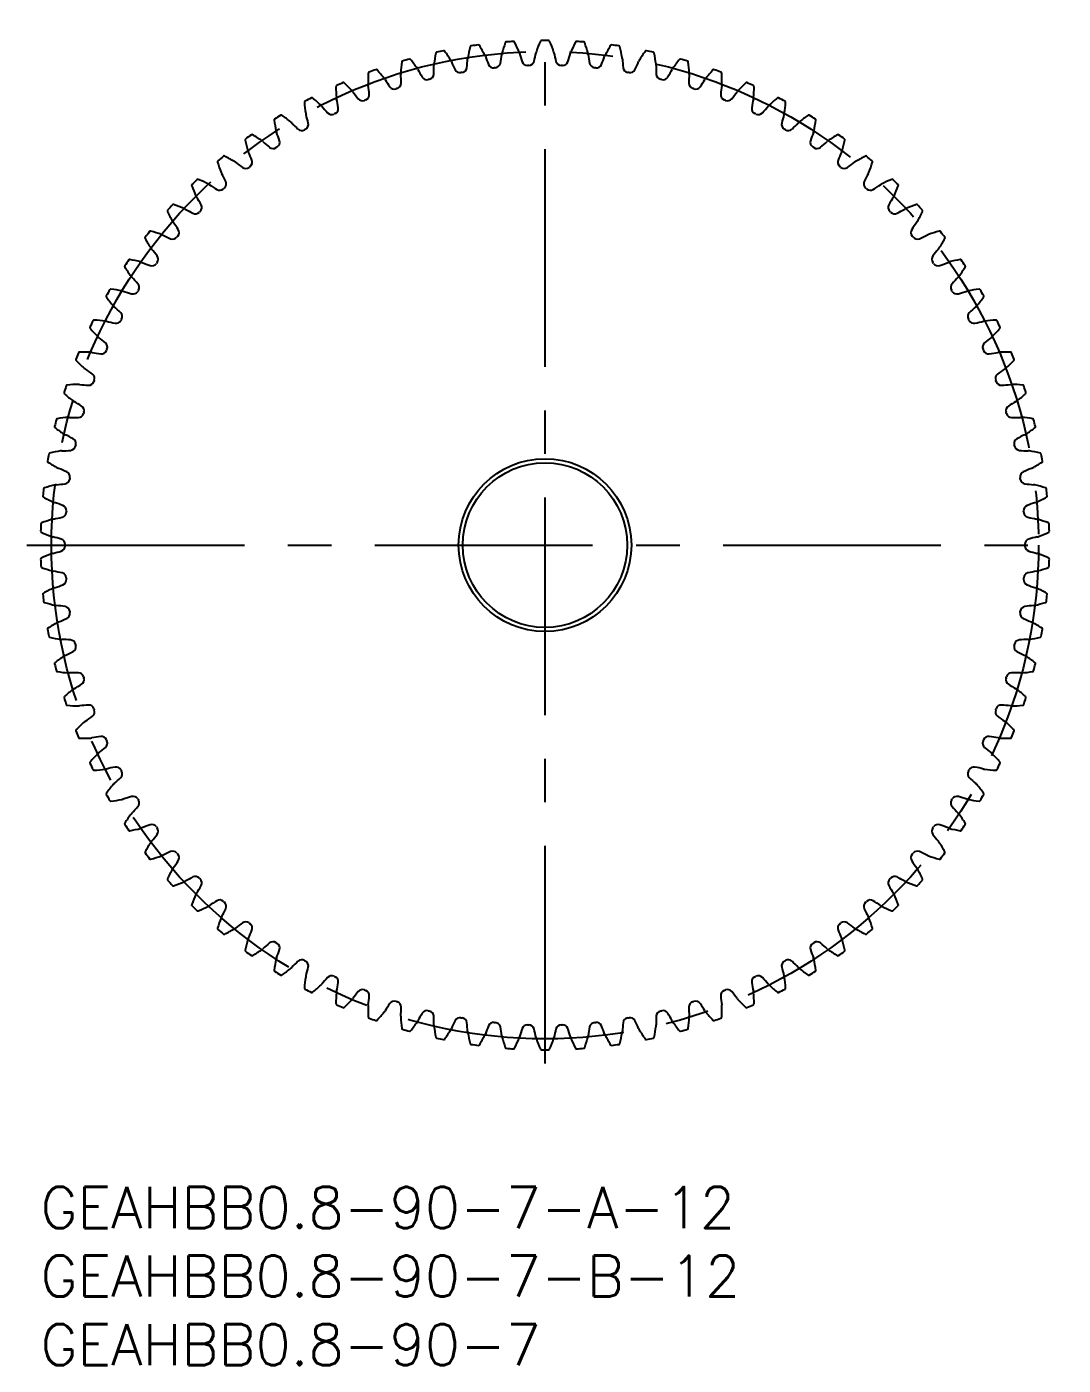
# Model space of a CAD drawing. Extents: x -1 to 144, y -13 to 99.
# Drawn here: x -1 to 74.6, y -13 to 84.6 of the extents above; entities that cross this region are included whole.
import ezdxf

# ---------------------------------------------------------------- set-up
doc = ezdxf.new("R2010")
doc.units = 0
doc.header["$LTSCALE"] = 0.5
doc.linetypes.add('CENTER', pattern=[50.8, 31.75, -6.35, 6.35, -6.35])
for name, color, linetype in [('MSM_CENTER', 1, 'CENTER'), ('MSM_CONTINUOUS', 7, 'CONTINUOUS'), ('MSM_PART_NUMBER', 7, 'CONTINUOUS')]:
    doc.layers.add(name, color=color, linetype=linetype)
doc.styles.get("Standard").update_dxf_attribs({"font": 'txt.shx', "height": 3, "bigfont": 'bigfont.shx'})

# ---------------------------------------------------------------- blocks, each defined once
blk = doc.blocks.new('*U4')
at = {"layer": 'MSM_PART_NUMBER'}
blk.add_text('GEAHBB0.8-90-7-A-12', height=3, dxfattribs=at).set_placement((0, -3))
blk = doc.blocks.new('*U5')
at = {"layer": 'MSM_PART_NUMBER'}
blk.add_text('GEAHBB0.8-90-7-B-12', height=3, dxfattribs=at).set_placement((0, -8))
blk = doc.blocks.new('*U6')
at = {"layer": 'MSM_PART_NUMBER'}
blk.add_text('GEAHBB0.8-90-7', height=3, dxfattribs=at).set_placement((0, -13))

msp = doc.modelspace()

# ---------------------------------------------------------------- linework, layer by layer
at = {"layer": 'MSM_CENTER'}
for p, q in [((36.8, 9), (36.8, 84.6)), ((-1, 46.8), (74.6, 46.8))]:
    msp.add_line(p, q, dxfattribs=at)
msp.add_circle((36.8, 46.8), 36, dxfattribs=at)
at = {"layer": 'MSM_CONTINUOUS'}
for radius in [6.3, 6]:
    msp.add_circle((36.8, 46.8), radius, dxfattribs=at)
for centre, radius, start, end in [((42.212, 80.21), 11.25, 164.87338, 169), ((31.429, 83.125), 0.08, 98.41127, 164.87338), ((36.8, 46.8), 36.8, 97.58873, 98.41127), ((31.951, 83.198), 0.08, 31.12677, 97.58873), ((22.389, 77.424), 11.25, 27, 31.12662), ((44.529, 79.751), 11.25, 160.87338, 165), ((33.976, 83.411), 0.08, 94.41127, 160.87338), ((36.8, 46.8), 36.8, 93.58873, 94.41127), ((34.502, 83.448), 0.08, 27.12662, 93.58873), ((24.56, 78.355), 11.25, 23, 27.12662), ((46.809, 79.132), 11.25, 156.87338, 161), ((36.536, 83.519), 0.08, 90.41127, 156.87338), ((36.8, 46.8), 36.8, 89.58873, 90.41127), ((37.064, 83.519), 0.08, 23.12662, 89.58876), ((26.791, 79.132), 11.25, 19, 23.12662), ((49.04, 78.355), 11.25, 152.87338, 157), ((39.098, 83.448), 0.08, 86.41127, 152.87338), ((36.8, 46.8), 36.8, 85.58873, 86.41127), ((39.624, 83.411), 0.08, 19.12662, 85.58873), ((29.071, 79.751), 11.25, 15, 19.12662), ((51.211, 77.424), 11.25, 148.87338, 153), ((41.649, 83.198), 0.08, 82.41127, 148.87338), ((36.8, 46.8), 36.8, 81.58873, 82.41127), ((42.171, 83.125), 0.08, 15.12662, 81.58873), ((31.388, 80.21), 11.25, 11, 15.12662), ((37.509, 80.638), 11.25, 172.87338, 177), ((26.425, 82.024), 0.08, 106.41127, 172.87338), ((36.8, 46.8), 36.8, 105.58873, 106.41127), ((26.932, 82.169), 0.08, 39.12662, 105.58873), ((18.267, 75.121), 11.25, 35, 39.12662), ((39.868, 80.506), 11.25, 168.87338, 173), ((28.908, 82.662), 0.08, 102.41127, 168.87338), ((36.8, 46.8), 36.8, 101.58873, 102.41127), ((29.423, 82.771), 0.08, 35.12677, 101.58873), ((20.288, 76.344), 11.25, 31, 35.12662), ((29.361, 81.796), 0.664, 23.04515, 31.00004), ((38.255, 85.58), 9, 203.04511, 207.16362), ((22.17, 82.743), 9, 352.83638, 356.95489), ((31.821, 82.23), 0.664, 168.99996, 176.95485), ((31.821, 82.23), 0.664, 19.04515, 27.00004), ((40.956, 85.384), 9, 199.04511, 203.16362), ((24.713, 83.676), 9, 348.83638, 352.95489), ((34.304, 82.491), 0.664, 164.99996, 172.95485), ((34.304, 82.491), 0.664, 15.04515, 23.00004), ((43.637, 85), 9, 195.04511, 199.16362), ((35.514, 82.177), 0.4, 199.16362, 272.08185), ((35.615, 82.18), 0.4, 271.91815, 344.83638), ((27.315, 84.43), 9, 344.83638, 348.95489), ((36.8, 82.578), 0.664, 160.99996, 168.95485), ((36.8, 82.578), 0.664, 11.04515, 19.00004), ((46.285, 84.43), 9, 191.04511, 195.16362), ((37.985, 82.18), 0.4, 195.16362, 268.08185), ((38.086, 82.177), 0.4, 267.91819, 340.83638), ((29.963, 85), 9, 340.83638, 344.95489), ((39.296, 82.491), 0.664, 156.99996, 164.95485), ((39.296, 82.491), 0.664, 7.04515, 15.00004), ((48.887, 83.676), 9, 187.04511, 191.16362), ((32.644, 85.384), 9, 336.83638, 340.95489), ((41.779, 82.23), 0.664, 152.99996, 160.95485), ((41.779, 82.23), 0.664, 3.04515, 11.00004), ((51.43, 82.743), 9, 183.04511, 187.16362), ((35.345, 85.58), 9, 332.83638, 336.95489), ((44.239, 81.796), 0.664, 148.99996, 156.95485), ((53.312, 76.344), 11.25, 144.87338, 149), ((44.177, 82.771), 0.08, 78.41127, 144.87338), ((36.8, 46.8), 36.8, 77.58873, 78.41127), ((44.692, 82.662), 0.08, 11.12662, 77.58873), ((33.732, 80.506), 11.25, 7, 11.12662), ((55.333, 75.121), 11.25, 140.87338, 145), ((46.668, 82.169), 0.08, 74.41127, 140.87338), ((36.8, 46.8), 36.8, 73.58873, 74.41127), ((47.175, 82.024), 0.08, 7.12662, 73.58873), ((36.091, 80.638), 11.25, 3, 7.12662), ((35.147, 80.605), 11.25, 176.87338, 181), ((23.994, 81.214), 0.08, 110.41078, 176.87338), ((36.8, 46.8), 36.8, 109.58873, 110.41126), ((24.489, 81.395), 0.08, 43.12677, 109.58873), ((16.337, 73.759), 11.25, 39, 43.12662), ((26.938, 81.192), 0.664, 176.99996, 184.95485), ((17.31, 80.357), 9, 0.83638, 4.95489), ((26.938, 81.192), 0.664, 27.04515, 35.00004), ((35.546, 85.587), 9, 207.04511, 211.16362), ((28.285, 81.161), 0.4, 283.91815, 356.83638), ((19.698, 81.635), 9, 356.83638, 0.95489), ((29.361, 81.796), 0.664, 172.99996, 180.95485), ((30.603, 81.653), 0.4, 207.16362, 280.08185), ((36.8, 46.8), 35, 99.91815, 100.08185), ((30.703, 81.671), 0.4, 279.91815, 352.83638), ((33.049, 82.001), 0.4, 203.16362, 276.08185), ((36.8, 46.8), 35, 95.91815, 96.08185), ((33.15, 82.011), 0.4, 275.91815, 348.83638), ((36.8, 46.8), 35, 91.91815, 92.08185), ((36.8, 46.8), 35, 87.91815, 88.08185), ((40.45, 82.011), 0.4, 191.16362, 264.08185), ((36.8, 46.8), 35, 83.91815, 84.08185), ((40.551, 82.001), 0.4, 263.91819, 336.83638), ((42.897, 81.671), 0.4, 187.16362, 260.08185), ((36.8, 46.8), 35, 79.91815, 80.08185), ((42.997, 81.653), 0.4, 259.91819, 332.83638), ((44.239, 81.796), 0.664, 359.04515, 7.00004), ((53.902, 81.635), 9, 179.04511, 183.16362), ((45.315, 81.161), 0.4, 183.16362, 256.08185), ((38.054, 85.587), 9, 328.83638, 332.95489), ((46.662, 81.192), 0.664, 144.99996, 152.95485), ((56.29, 80.357), 9, 175.04511, 179.16362), ((46.662, 81.192), 0.664, 355.04515, 3.00004), ((57.263, 73.759), 11.25, 136.87338, 141), ((49.111, 81.395), 0.08, 70.41127, 136.87338), ((36.8, 46.8), 36.8, 69.58873, 70.41127), ((49.606, 81.214), 0.08, 3.12662, 69.58873), ((38.453, 80.605), 11.25, 359, 3.12662), ((21.624, 80.237), 0.08, 114.41127, 180.87338), ((32.793, 80.408), 11.25, 180.87338, 185), ((36.8, 46.8), 36.8, 113.58873, 114.41127), ((22.106, 80.452), 0.08, 47.12662, 113.58873), ((14.506, 72.266), 11.25, 43, 47.12662), ((24.563, 80.42), 0.664, 180.99996, 188.95485), ((15.016, 78.916), 9, 4.83638, 8.95489), ((24.563, 80.42), 0.664, 31.04515, 39.00004), ((32.843, 85.405), 9, 211.04511, 215.16362), ((25.813, 80.452), 0.4, 215.16362, 288.08185), ((36.8, 46.8), 35, 107.91815, 108.08185), ((25.909, 80.483), 0.4, 287.91815, 0.83638), ((28.187, 81.136), 0.4, 211.16362, 284.08185), ((36.8, 46.8), 35, 103.91815, 104.08185), ((36.8, 46.8), 35, 75.91815, 76.08185), ((45.413, 81.136), 0.4, 255.91819, 328.83638), ((47.691, 80.483), 0.4, 179.16362, 252.08185), ((36.8, 46.8), 35, 71.91815, 72.08185), ((47.787, 80.452), 0.4, 251.91819, 324.83638), ((40.757, 85.405), 9, 324.83638, 328.95489), ((49.037, 80.42), 0.664, 140.99996, 148.95485), ((58.584, 78.916), 9, 171.04511, 175.16362), ((49.037, 80.42), 0.664, 351.04515, 359.00004), ((59.094, 72.266), 11.25, 132.87338, 137), ((51.494, 80.452), 0.08, 66.41127, 132.87338), ((36.8, 46.8), 36.8, 65.58873, 66.41127), ((51.976, 80.237), 0.08, 359.12662, 65.58873), ((40.807, 80.408), 11.25, 355, 359.12662), ((19.329, 79.097), 0.08, 118.41078, 184.87338), ((30.458, 80.046), 11.25, 184.87338, 189), ((36.8, 46.8), 36.8, 117.58873, 118.41126), ((19.794, 79.345), 0.08, 51.12662, 117.58873), ((12.784, 70.649), 11.25, 47, 51.12662), ((22.248, 79.485), 0.664, 184.99996, 192.95485), ((12.829, 77.318), 9, 8.83638, 12.95489), ((22.248, 79.485), 0.664, 35.04515, 43.00004), ((30.16, 85.035), 9, 215.04511, 219.16362), ((23.492, 79.603), 0.4, 219.16362, 292.08185), ((36.8, 46.8), 35, 111.91815, 112.08185), ((23.586, 79.641), 0.4, 291.91815, 4.83638), ((50.014, 79.641), 0.4, 175.16362, 248.08185), ((36.8, 46.8), 35, 67.91815, 68.08185), ((50.108, 79.603), 0.4, 247.91819, 320.83638), ((43.44, 85.035), 9, 320.83638, 324.95489), ((51.352, 79.485), 0.664, 136.99996, 144.95485), ((60.771, 77.318), 9, 167.04511, 171.16362), ((51.352, 79.485), 0.664, 347.04515, 355.00004), ((60.816, 70.649), 11.25, 128.87338, 133), ((53.806, 79.345), 0.08, 62.41127, 128.87338), ((36.8, 46.8), 36.8, 61.58873, 62.41127), ((43.142, 80.046), 11.25, 351, 355.12662), ((54.271, 79.097), 0.08, 355.12662, 61.58873), ((36.8, 46.8), 36.8, 121.58873, 122.41126), ((17.565, 78.079), 0.08, 55.12677, 121.58873), ((11.179, 68.915), 11.25, 51, 55.12662), ((20.003, 78.39), 0.664, 188.99996, 196.95485), ((10.759, 75.572), 9, 12.83638, 16.95489), ((20.003, 78.39), 0.664, 39.04515, 47.00004), ((27.509, 84.478), 9, 219.04511, 223.16362), ((21.236, 78.595), 0.4, 223.16362, 296.08185), ((36.8, 46.8), 35, 115.91815, 116.08185), ((21.327, 78.639), 0.4, 295.91815, 8.83638), ((52.273, 78.639), 0.4, 171.16362, 244.08185), ((36.8, 46.8), 35, 63.91815, 64.08185), ((52.364, 78.595), 0.4, 243.91819, 316.83638), ((46.091, 84.478), 9, 316.83638, 320.95489), ((53.597, 78.39), 0.664, 132.99996, 140.95485), ((62.841, 75.572), 9, 163.04511, 167.16362), ((53.597, 78.39), 0.664, 343.04515, 351.00004), ((62.421, 68.915), 11.25, 124.87338, 129), ((56.035, 78.079), 0.08, 58.41127, 124.87338), ((36.8, 46.8), 36.8, 57.58873, 58.41127), ((17.118, 77.8), 0.08, 122.41078, 188.87338), ((28.155, 79.523), 11.25, 188.87338, 193), ((17.84, 77.142), 0.664, 43.04515, 51.00004), ((24.903, 83.738), 9, 223.04511, 227.16362), ((19.056, 77.432), 0.4, 227.16361, 300.08185), ((36.8, 46.8), 35, 119.91815, 120.08185), ((19.144, 77.483), 0.4, 299.91815, 12.83638), ((54.456, 77.483), 0.4, 167.16362, 240.08185), ((36.8, 46.8), 35, 59.91815, 60.08185), ((54.544, 77.432), 0.4, 239.91819, 312.83638), ((48.697, 83.738), 9, 312.83638, 316.95489), ((55.76, 77.142), 0.664, 128.99996, 136.95485), ((45.445, 79.523), 11.25, 347, 351.12662), ((56.482, 77.8), 0.08, 351.12662, 57.58873), ((15.004, 76.351), 0.08, 126.41127, 192.87338), ((25.893, 78.84), 11.25, 192.87338, 197), ((36.8, 46.8), 36.8, 125.58873, 126.41127), ((15.43, 76.661), 0.08, 59.12662, 125.58873), ((9.699, 67.074), 11.25, 55, 59.12662), ((15.77, 75.745), 0.664, 47.04515, 55.00004), ((22.356, 82.819), 9, 227.04511, 231.16362), ((17.84, 77.142), 0.664, 192.99996, 200.95485), ((8.815, 73.685), 9, 16.83638, 20.95489), ((17.047, 76.176), 0.4, 303.91815, 16.83638), ((56.553, 76.176), 0.4, 163.16362, 236.08185), ((64.785, 73.685), 9, 159.04511, 163.16362), ((55.76, 77.142), 0.664, 339.04515, 347.00004), ((51.244, 82.819), 9, 308.83638, 312.95489), ((57.83, 75.745), 0.664, 124.99996, 132.95485), ((63.901, 67.074), 11.25, 120.87338, 125), ((58.17, 76.661), 0.08, 54.41127, 120.87338), ((36.8, 46.8), 36.8, 53.58873, 54.41127), ((47.707, 78.84), 11.25, 343, 347.12662), ((58.596, 76.351), 0.08, 347.12662, 53.58873), ((36.8, 46.8), 36.8, 129.58873, 130.41127), ((13.399, 75.098), 0.08, 63.12677, 129.58873), ((8.35, 65.134), 11.25, 59, 63.12662), ((15.77, 75.745), 0.664, 196.99996, 204.95485), ((7.008, 71.668), 9, 20.83638, 24.95489), ((16.963, 76.12), 0.4, 231.16362, 304.08185), ((36.8, 46.8), 35, 123.91815, 124.08185), ((36.8, 46.8), 35, 55.91815, 56.08185), ((56.637, 76.12), 0.4, 235.91819, 308.83638), ((66.592, 71.668), 9, 155.04511, 159.16362), ((57.83, 75.745), 0.664, 335.04515, 343.00004), ((65.25, 65.134), 11.25, 116.87338, 121), ((60.201, 75.098), 0.08, 50.41127, 116.87338), ((36.8, 46.8), 36.8, 49.58873, 50.41127), ((12.996, 74.759), 0.08, 130.41127, 196.87338), ((23.685, 78.001), 11.25, 196.87338, 201), ((13.802, 74.208), 0.664, 51.04515, 59.00004), ((19.878, 81.723), 9, 231.04511, 235.16362), ((14.966, 74.664), 0.4, 235.16361, 308.08185), ((36.8, 46.8), 35, 127.91815, 128.08185), ((15.045, 74.727), 0.4, 307.91815, 20.83638), ((58.555, 74.727), 0.4, 159.16362, 232.08185), ((36.8, 46.8), 35, 51.91815, 52.08185), ((58.634, 74.664), 0.4, 231.91819, 304.83638), ((53.722, 81.723), 9, 304.83638, 308.95489), ((59.798, 74.208), 0.664, 120.99996, 128.95485), ((49.915, 78.001), 11.25, 339, 343.12662), ((60.604, 74.759), 0.08, 343.12662, 49.58873), ((36.8, 46.8), 36.8, 133.58873, 134.41127), ((11.482, 73.397), 0.08, 67.12662, 133.58873), ((7.141, 63.105), 11.25, 63, 67.12662), ((13.802, 74.208), 0.664, 200.99996, 208.95485), ((5.346, 69.529), 9, 24.83638, 28.95489), ((13.15, 73.141), 0.4, 311.91815, 24.83638), ((60.45, 73.141), 0.4, 155.16362, 228.08185), ((68.254, 69.529), 9, 151.04511, 155.16362), ((59.798, 74.208), 0.664, 331.04515, 339.00004), ((66.459, 63.105), 11.25, 112.87338, 117), ((62.118, 73.397), 0.08, 46.41127, 112.87338), ((36.8, 46.8), 36.8, 45.58873, 46.41127), ((11.103, 73.03), 0.08, 134.41127, 200.87338), ((21.54, 77.01), 11.25, 200.87338, 205), ((11.946, 72.537), 0.664, 204.99996, 212.95485), ((11.946, 72.537), 0.664, 55.04515, 63.00004), ((17.483, 80.458), 9, 235.04511, 239.16362), ((13.075, 73.073), 0.4, 239.16362, 312.08185), ((36.8, 46.8), 35, 131.91815, 132.08185), ((36.8, 46.8), 35, 47.91815, 48.08185), ((60.525, 73.073), 0.4, 227.91819, 300.83638), ((56.117, 80.458), 9, 300.83638, 304.95489), ((61.654, 72.537), 0.664, 116.99996, 124.95485), ((61.654, 72.537), 0.664, 327.04515, 335.00004), ((52.06, 77.01), 11.25, 335, 339.12662), ((62.497, 73.03), 0.08, 339.12662, 45.58873), ((36.8, 46.8), 36.8, 137.58873, 138.41127), ((9.689, 71.566), 0.08, 71.12677, 137.58873), ((6.076, 60.996), 11.25, 67, 71.12662), ((10.212, 70.74), 0.664, 59.04515, 67.00004), ((15.183, 79.028), 9, 239.04511, 243.16362), ((3.837, 67.279), 9, 28.83638, 32.95489), ((11.371, 71.427), 0.4, 315.91815, 28.83638), ((62.229, 71.427), 0.4, 151.16362, 224.08185), ((69.763, 67.279), 9, 147.04511, 151.16362), ((58.417, 79.028), 9, 296.83638, 300.95489), ((63.388, 70.74), 0.664, 112.99996, 120.95485), ((67.524, 60.996), 11.25, 108.87338, 113), ((63.911, 71.566), 0.08, 42.41127, 108.87338), ((36.8, 46.8), 36.8, 41.58873, 42.41127), ((9.336, 71.174), 0.08, 138.41127, 204.87338), ((19.47, 75.872), 11.25, 204.87338, 209), ((10.212, 70.74), 0.664, 208.99996, 216.95485), ((2.489, 64.93), 9, 32.83638, 36.95489), ((11.3, 71.355), 0.4, 243.16362, 316.08185), ((36.8, 46.8), 35, 135.91815, 136.08185), ((36.8, 46.8), 35, 43.91815, 44.08185), ((62.3, 71.355), 0.4, 223.91819, 296.83638), ((71.111, 64.93), 9, 143.04511, 147.16362), ((63.388, 70.74), 0.664, 323.04515, 331.00004), ((54.13, 75.872), 11.25, 331, 335.12662), ((64.264, 71.174), 0.08, 335.12662, 41.58873), ((36.8, 46.8), 36.8, 141.58873, 142.41127), ((8.027, 69.614), 0.08, 75.12677, 141.58873), ((5.16, 58.818), 11.25, 71, 75.12662), ((8.606, 68.827), 0.664, 63.04515, 71.00004), ((12.987, 77.442), 9, 243.04511, 247.16362), ((36.8, 46.8), 35, 139.91815, 140.08185), ((9.715, 69.593), 0.4, 319.91815, 32.83638), ((63.885, 69.593), 0.4, 147.16362, 220.08185), ((36.8, 46.8), 35, 39.91815, 40.08185), ((60.613, 77.442), 9, 292.83638, 296.95489), ((64.994, 68.827), 0.664, 108.99996, 116.95485), ((68.44, 58.818), 11.25, 104.87338, 109), ((65.573, 69.614), 0.08, 38.41127, 104.87338), ((36.8, 46.8), 36.8, 37.58873, 38.41127), ((7.703, 69.199), 0.08, 142.41127, 208.87338), ((17.484, 74.593), 11.25, 208.87338, 213), ((8.606, 68.827), 0.664, 212.99996, 220.95485), ((1.308, 62.493), 9, 36.83638, 40.95489), ((9.65, 69.516), 0.4, 247.16361, 320.08185), ((63.95, 69.516), 0.4, 219.91819, 292.83638), ((72.292, 62.493), 9, 139.04511, 143.16362), ((64.994, 68.827), 0.664, 319.04515, 327.00004), ((56.116, 74.593), 11.25, 327, 331.12662), ((65.897, 69.199), 0.08, 331.12662, 37.58873), ((36.8, 46.8), 36.8, 145.58873, 146.41127), ((6.506, 67.552), 0.08, 79.12677, 145.58873), ((4.399, 56.582), 11.25, 75, 79.12662), ((7.139, 66.807), 0.664, 67.04515, 75.00004), ((10.908, 75.706), 9, 247.04511, 251.16362), ((36.8, 46.8), 35, 143.91815, 144.08185), ((8.191, 67.648), 0.4, 323.91815, 36.83638), ((65.409, 67.648), 0.4, 143.16362, 216.08185), ((36.8, 46.8), 35, 35.91815, 36.08185), ((62.692, 75.706), 9, 288.83638, 292.95489), ((66.461, 66.807), 0.664, 104.99996, 112.95485), ((69.201, 56.582), 11.25, 100.87338, 105), ((67.094, 67.552), 0.08, 34.41127, 100.87338), ((36.8, 46.8), 36.8, 33.58873, 34.41127), ((6.211, 67.115), 0.08, 146.41127, 212.87338), ((15.593, 73.177), 11.25, 212.87338, 217), ((7.139, 66.807), 0.664, 216.99996, 224.95485), ((8.131, 67.567), 0.4, 251.16361, 324.08185), ((65.469, 67.567), 0.4, 215.91819, 288.83638), ((66.461, 66.807), 0.664, 315.04515, 323.00004), ((58.007, 73.177), 11.25, 323, 327.12662), ((67.389, 67.115), 0.08, 327.12662, 33.58873), ((36.8, 46.8), 36.8, 149.58873, 150.41127), ((5.132, 65.388), 0.08, 83.12662, 149.58873), ((3.795, 54.298), 11.25, 79, 83.12662), ((0.299, 59.978), 9, 40.83638, 44.95489), ((6.806, 65.602), 0.4, 327.91815, 40.83638), ((66.794, 65.602), 0.4, 139.16362, 212.08185), ((73.301, 59.978), 9, 135.04511, 139.16362), ((69.805, 54.298), 11.25, 96.87338, 101), ((68.468, 65.388), 0.08, 30.41127, 96.87338), ((36.8, 46.8), 36.8, 29.58873, 30.41127), ((4.869, 64.931), 0.08, 150.41127, 216.87338), ((13.804, 71.634), 11.25, 216.87338, 221), ((5.815, 64.689), 0.664, 71.04515, 79.00004), ((8.954, 73.83), 9, 251.04511, 255.16362), ((6.752, 65.516), 0.4, 255.16361, 328.08185), ((36.8, 46.8), 35, 147.91815, 148.08185), ((36.8, 46.8), 35, 31.91815, 32.08185), ((66.848, 65.516), 0.4, 211.91819, 284.83638), ((64.646, 73.83), 9, 284.83638, 288.95489), ((67.785, 64.689), 0.664, 100.99996, 108.95485), ((59.796, 71.634), 11.25, 319, 323.12662), ((68.731, 64.931), 0.08, 323.12662, 29.58873), ((5.815, 64.689), 0.664, 220.99996, 228.95485), ((-0.531, 57.4), 9, 44.83638, 48.95489), ((5.567, 63.464), 0.4, 331.91815, 44.83638), ((68.033, 63.464), 0.4, 135.16362, 208.08185), ((74.131, 57.4), 9, 131.04511, 135.16362), ((67.785, 64.689), 0.664, 311.04515, 319.00004), ((3.682, 62.66), 0.08, 154.41127, 220.87338), ((36.8, 46.8), 36.8, 153.58873, 154.41127), ((12.128, 69.969), 11.25, 220.87338, 225), ((3.913, 63.133), 0.08, 87.12677, 153.58873), ((3.353, 51.978), 11.25, 83, 87.12662), ((4.643, 62.484), 0.664, 75.04515, 83.00004), ((7.137, 71.821), 9, 255.04511, 259.16362), ((5.52, 63.375), 0.4, 259.16361, 332.08185), ((36.8, 46.8), 35, 151.91815, 152.08185), ((36.8, 46.8), 35, 27.91815, 28.08185), ((68.08, 63.375), 0.4, 207.91819, 280.83638), ((66.463, 71.821), 9, 280.83638, 284.95489), ((68.957, 62.484), 0.664, 96.99996, 104.95485), ((70.247, 51.978), 11.25, 92.87338, 97), ((61.472, 69.969), 11.25, 315, 319.12662), ((69.687, 63.133), 0.08, 26.41078, 92.87338), ((36.8, 46.8), 36.8, 25.58873, 26.41126), ((69.918, 62.66), 0.08, 319.12662, 25.58873), ((4.643, 62.484), 0.664, 224.99996, 232.95485), ((-1.18, 54.77), 9, 48.83638, 52.95489), ((4.481, 61.245), 0.4, 335.91815, 48.83638), ((69.119, 61.245), 0.4, 131.16362, 204.08185), ((74.78, 54.77), 9, 127.04511, 131.16362), ((68.957, 62.484), 0.664, 307.04515, 315.00004), ((36.8, 46.8), 36.8, 157.58873, 158.41127), ((2.853, 60.8), 0.08, 91.12662, 157.58873), ((3.073, 49.632), 11.25, 87, 91.12662), ((3.627, 60.203), 0.664, 79.04515, 87.00004), ((5.464, 69.691), 9, 259.04511, 263.16362), ((4.44, 61.152), 0.4, 263.16362, 336.08185), ((36.8, 46.8), 35, 155.91815, 156.08185), ((36.8, 46.8), 35, 23.91815, 24.08185), ((69.16, 61.152), 0.4, 203.91819, 276.83638), ((68.136, 69.691), 9, 276.83638, 280.95489), ((69.973, 60.203), 0.664, 92.99996, 100.95485), ((70.527, 49.632), 11.25, 88.87338, 93), ((70.747, 60.8), 0.08, 22.41127, 88.87338), ((36.8, 46.8), 36.8, 21.58873, 22.41127), ((2.656, 60.311), 0.08, 158.41127, 224.87338), ((10.572, 68.192), 11.25, 224.87338, 229), ((3.627, 60.203), 0.664, 228.99996, 236.95485), ((-1.643, 52.102), 9, 52.83638, 56.95489), ((75.243, 52.102), 9, 123.04511, 127.16362), ((69.973, 60.203), 0.664, 303.04515, 311.00004), ((63.028, 68.192), 11.25, 311, 315.12662), ((70.944, 60.311), 0.08, 315.12662, 21.58873), ((3.518, 58.86), 0.4, 267.16362, 340.08185), ((3.552, 58.955), 0.4, 339.91815, 52.83638), ((36.8, 46.8), 35, 159.91815, 160.08185), ((70.048, 58.955), 0.4, 127.16362, 200.08185), ((36.8, 46.8), 35, 19.91815, 20.08185), ((70.082, 58.86), 0.4, 199.91819, 272.83638), ((1.797, 57.896), 0.08, 162.41127, 228.87338), ((36.8, 46.8), 36.8, 161.58873, 162.41127), ((9.143, 66.31), 11.25, 228.87338, 233), ((1.96, 58.397), 0.08, 95.12662, 161.58873), ((2.958, 47.272), 11.25, 91, 95.12662), ((2.773, 57.856), 0.664, 83.04515, 91.00004), ((3.943, 67.449), 9, 263.04511, 267.16362), ((69.657, 67.449), 9, 272.83638, 276.95489), ((70.827, 57.856), 0.664, 88.99996, 96.95485), ((70.642, 47.272), 11.25, 84.87338, 89), ((64.457, 66.31), 11.25, 307, 311.12662), ((71.64, 58.397), 0.08, 18.41127, 84.87338), ((36.8, 46.8), 36.8, 17.58873, 18.41127), ((71.803, 57.896), 0.08, 311.12662, 17.58873), ((2.773, 57.856), 0.664, 232.99996, 240.95485), ((-1.919, 49.407), 9, 56.83638, 60.95489), ((2.785, 56.606), 0.4, 343.91815, 56.83638), ((70.815, 56.606), 0.4, 123.16362, 196.08185), ((75.519, 49.407), 9, 119.04511, 123.16362), ((70.827, 57.856), 0.664, 299.04515, 307.00004), ((36.8, 46.8), 36.8, 165.58873, 166.41127), ((1.235, 55.939), 0.08, 99.12662, 165.58873), ((3.007, 44.91), 11.25, 95, 99.12662), ((2.085, 55.456), 0.664, 87.04515, 95.00004), ((2.583, 65.107), 9, 267.04511, 271.16362), ((2.757, 56.509), 0.4, 271.16362, 344.08185), ((36.8, 46.8), 35, 163.91815, 164.08185), ((36.8, 46.8), 35, 15.91815, 16.08185), ((70.843, 56.509), 0.4, 195.91819, 268.83638), ((71.017, 65.107), 9, 268.83638, 272.95489), ((71.515, 55.456), 0.664, 84.99996, 92.95485), ((70.593, 44.91), 11.25, 80.87338, 85), ((72.365, 55.939), 0.08, 14.41078, 80.87338), ((36.8, 46.8), 36.8, 13.58873, 14.41126), ((1.108, 55.427), 0.08, 166.41127, 232.87338), ((7.85, 64.333), 11.25, 232.87338, 237), ((2.085, 55.456), 0.664, 236.99996, 244.95485), ((-2.007, 46.7), 9, 60.83638, 64.95489), ((75.607, 46.7), 9, 115.04511, 119.16362), ((71.515, 55.456), 0.664, 295.04515, 303.00004), ((65.75, 64.333), 11.25, 303, 307.12662), ((72.492, 55.427), 0.08, 307.12662, 13.58873), ((1.389, 62.676), 9, 271.04511, 275.16362), ((2.163, 54.111), 0.4, 275.16361, 348.08185), ((2.184, 54.21), 0.4, 347.91815, 60.83638), ((36.8, 46.8), 35, 167.91815, 168.08185), ((71.416, 54.21), 0.4, 119.16362, 192.08185), ((36.8, 46.8), 35, 11.91815, 12.08185), ((71.437, 54.111), 0.4, 191.91819, 264.83638), ((72.211, 62.676), 9, 264.83638, 268.95489), ((0.593, 52.917), 0.08, 170.41127, 236.87338), ((36.8, 46.8), 36.8, 169.58873, 170.41127), ((6.697, 62.271), 11.25, 236.87338, 241), ((0.685, 53.436), 0.08, 103.12662, 169.58873), ((3.221, 42.558), 11.25, 99, 103.12662), ((1.565, 53.013), 0.664, 91.04515, 99.00004), ((72.035, 53.013), 0.664, 80.99996, 88.95485), ((70.379, 42.558), 11.25, 76.87338, 81), ((66.903, 62.271), 11.25, 299, 303.12662), ((72.915, 53.436), 0.08, 10.41078, 76.87338), ((36.8, 46.8), 36.8, 9.58873, 10.41126), ((73.007, 52.917), 0.08, 303.12662, 9.58873), ((1.565, 53.013), 0.664, 240.99996, 248.95485), ((-1.905, 43.993), 9, 64.83638, 68.95489), ((1.752, 51.777), 0.4, 351.91815, 64.83638), ((71.848, 51.777), 0.4, 115.16362, 188.08185), ((75.505, 43.993), 9, 111.04511, 115.16362), ((72.035, 53.013), 0.664, 291.04515, 299.00004), ((36.8, 46.8), 36.8, 173.58873, 174.41127), ((0.31, 50.9), 0.08, 107.12662, 173.58873), ((3.599, 40.226), 11.25, 103, 107.12662), ((1.218, 50.54), 0.664, 95.04515, 103.00004), ((0.368, 60.167), 9, 275.04511, 279.16362), ((1.738, 51.677), 0.4, 279.16362, 352.08185), ((36.8, 46.8), 35, 171.91815, 172.08185), ((36.8, 46.8), 35, 7.91815, 8.08185), ((71.862, 51.677), 0.4, 187.91819, 260.83638), ((73.232, 60.167), 9, 260.83638, 264.95489), ((72.382, 50.54), 0.664, 76.99996, 84.95485), ((70.001, 40.226), 11.25, 72.87338, 77), ((73.29, 50.9), 0.08, 6.41078, 72.87338), ((36.8, 46.8), 36.8, 5.58873, 6.41126), ((0.255, 50.376), 0.08, 174.41127, 240.87338), ((5.691, 60.134), 11.25, 240.87338, 245), ((1.218, 50.54), 0.664, 244.99996, 252.95485), ((-1.615, 41.3), 9, 68.83638, 72.95489), ((75.215, 41.3), 9, 107.04511, 111.16362), ((72.382, 50.54), 0.664, 287.04515, 295.00004), ((67.909, 60.134), 11.25, 295, 299.12662), ((73.345, 50.376), 0.08, 299.12662, 5.58873), ((-0.476, 57.593), 9, 279.04511, 283.16362), ((1.483, 49.219), 0.4, 283.16362, 356.08185), ((1.49, 49.32), 0.4, 355.91815, 68.83638), ((36.8, 46.8), 35, 175.91815, 176.08185), ((72.11, 49.32), 0.4, 111.16362, 184.08185), ((36.8, 46.8), 35, 3.91815, 4.08185), ((72.117, 49.219), 0.4, 183.91818, 256.83638), ((74.076, 57.593), 9, 256.83638, 260.95489), ((36.8, 46.8), 36.8, 177.58873, 178.41126), ((0.113, 48.345), 0.08, 111.12662, 177.58873), ((4.139, 37.926), 11.25, 107, 111.12662), ((1.044, 48.049), 0.664, 99.04515, 107.00004), ((72.556, 48.049), 0.664, 72.99996, 80.95485), ((69.461, 37.926), 11.25, 68.87338, 73), ((73.487, 48.345), 0.08, 2.41078, 68.87338), ((36.8, 46.8), 36.8, 1.58873, 2.41126), ((0.094, 47.818), 0.08, 178.41078, 244.87338), ((4.837, 57.931), 11.25, 244.87338, 249), ((1.044, 48.049), 0.664, 248.99996, 256.95485), ((-1.138, 38.634), 9, 72.83638, 76.95489), ((1.4, 46.851), 0.4, 359.91814, 72.83638), ((36.8, 46.8), 35, 179.91815, 180.08185), ((72.2, 46.851), 0.4, 107.16362, 180.08185), ((36.8, 46.8), 35, 359.91815, 0.08185), ((74.738, 38.634), 9, 103.04511, 107.16362), ((72.556, 48.049), 0.664, 283.04515, 291.00004), ((68.763, 57.931), 11.25, 291, 295.12662), ((73.506, 47.818), 0.08, 295.12662, 1.58873), ((4.837, 35.669), 11.25, 111, 115.12662), ((1.044, 45.551), 0.664, 103.04515, 111.00004), ((-1.138, 54.966), 9, 283.04511, 287.16362), ((1.4, 46.749), 0.4, 287.16362, 0.08185), ((72.2, 46.749), 0.4, 179.91818, 252.83638), ((74.738, 54.966), 9, 252.83638, 256.95489), ((72.556, 45.551), 0.664, 68.99996, 76.95485), ((68.763, 35.669), 11.25, 64.87338, 69), ((0.094, 45.782), 0.08, 115.12662, 181.58873), ((36.8, 46.8), 36.8, 181.58873, 182.41127), ((0.113, 45.255), 0.08, 182.41127, 248.87338), ((4.139, 55.674), 11.25, 248.87338, 253), ((1.044, 45.551), 0.664, 252.99996, 260.95485), ((72.556, 45.551), 0.664, 279.04515, 287.00004), ((69.461, 55.674), 11.25, 287, 291.12662), ((73.487, 45.255), 0.08, 291.12662, 357.58873), ((73.506, 45.782), 0.08, 358.41127, 64.87338), ((36.8, 46.8), 36.8, 357.58873, 358.41127), ((-0.476, 36.007), 9, 76.83638, 80.95489), ((1.483, 44.381), 0.4, 3.91814, 76.83638), ((1.49, 44.28), 0.4, 291.16362, 4.08185), ((36.8, 46.8), 35, 183.91815, 184.08185), ((72.11, 44.28), 0.4, 175.91818, 248.83638), ((36.8, 46.8), 35, 355.91815, 356.08185), ((72.117, 44.381), 0.4, 103.16362, 176.08185), ((74.076, 36.007), 9, 99.04511, 103.16362), ((0.255, 43.224), 0.08, 119.12647, 185.58873), ((36.8, 46.8), 36.8, 185.58873, 186.41126), ((5.691, 33.466), 11.25, 115, 119.12662), ((1.218, 43.06), 0.664, 107.04515, 115.00004), ((-1.615, 52.3), 9, 287.04511, 291.16362), ((75.215, 52.3), 9, 248.83638, 252.95489), ((72.382, 43.06), 0.664, 64.99996, 72.95485), ((67.909, 33.466), 11.25, 60.87338, 65), ((36.8, 46.8), 36.8, 353.58873, 354.41126), ((73.345, 43.224), 0.08, 354.41078, 60.87338), ((0.31, 42.7), 0.08, 186.41078, 252.87338), ((3.599, 53.374), 11.25, 252.87338, 257), ((1.218, 43.06), 0.664, 256.99996, 264.95485), ((0.368, 33.433), 9, 80.83638, 84.95489), ((1.738, 41.923), 0.4, 7.91813, 80.83638), ((36.8, 46.8), 35, 187.91815, 188.08185), ((36.8, 46.8), 35, 351.91815, 352.08185), ((71.862, 41.923), 0.4, 99.16362, 172.08176), ((73.232, 33.433), 9, 95.04511, 99.16362), ((72.382, 43.06), 0.664, 275.04515, 283.00004), ((70.001, 53.374), 11.25, 283, 287.12662), ((73.29, 42.7), 0.08, 287.12662, 353.58873), ((6.697, 31.329), 11.25, 119, 123.12662), ((1.565, 40.587), 0.664, 111.04515, 119.00004), ((-1.905, 49.607), 9, 291.04511, 295.16362), ((1.752, 41.823), 0.4, 295.16362, 8.08185), ((71.848, 41.823), 0.4, 171.91818, 244.83638), ((75.505, 49.607), 9, 244.83638, 248.95489), ((72.035, 40.587), 0.664, 60.99996, 68.95485), ((66.903, 31.329), 11.25, 56.87338, 61), ((0.593, 40.683), 0.08, 123.12662, 189.58873), ((36.8, 46.8), 36.8, 189.58873, 190.41126), ((0.685, 40.164), 0.08, 190.41078, 256.87338), ((3.221, 51.042), 11.25, 256.87338, 261), ((70.379, 51.042), 11.25, 279, 283.12662), ((72.915, 40.164), 0.08, 283.12662, 349.58873), ((36.8, 46.8), 36.8, 349.58873, 350.41126), ((73.007, 40.683), 0.08, 350.41078, 56.87338), ((1.565, 40.587), 0.664, 260.99996, 268.95485), ((1.389, 30.924), 9, 84.83638, 88.95489), ((-2.007, 46.9), 9, 295.04511, 299.16362), ((2.163, 39.489), 0.4, 11.91813, 84.83638), ((2.184, 39.39), 0.4, 299.16362, 12.08185), ((36.8, 46.8), 35, 191.91815, 192.08185), ((71.416, 39.39), 0.4, 167.91818, 240.83638), ((36.8, 46.8), 35, 347.91815, 348.08185), ((71.437, 39.489), 0.4, 95.16362, 168.08185), ((75.607, 46.9), 9, 240.83638, 244.95489), ((72.211, 30.924), 9, 91.04511, 95.16362), ((72.035, 40.587), 0.664, 271.04515, 279.00004), ((1.108, 38.173), 0.08, 127.12662, 193.58873), ((36.8, 46.8), 36.8, 193.58873, 194.41126), ((7.85, 29.267), 11.25, 123, 127.12662), ((2.085, 38.144), 0.664, 115.04515, 123.00004), ((71.515, 38.144), 0.664, 56.99996, 64.95485), ((65.75, 29.267), 11.25, 52.87338, 57), ((36.8, 46.8), 36.8, 345.58873, 346.41126), ((72.492, 38.173), 0.08, 346.41078, 52.87338), ((1.235, 37.661), 0.08, 194.41078, 260.87338), ((3.007, 48.69), 11.25, 260.87338, 265), ((2.085, 38.144), 0.664, 264.99996, 272.95485), ((2.583, 28.493), 9, 88.83638, 92.95489), ((2.757, 37.091), 0.4, 15.91813, 88.83638), ((2.785, 36.994), 0.4, 303.16362, 16.08185), ((36.8, 46.8), 35, 195.91815, 196.08185), ((70.815, 36.994), 0.4, 163.91818, 236.83638), ((36.8, 46.8), 35, 343.91815, 344.08185), ((70.843, 37.091), 0.4, 91.16362, 164.08185), ((71.017, 28.493), 9, 87.04511, 91.16362), ((71.515, 38.144), 0.664, 267.04515, 275.00004), ((70.593, 48.69), 11.25, 275, 279.12662), ((72.365, 37.661), 0.08, 279.12662, 345.58873), ((9.143, 27.29), 11.25, 127, 131.12662), ((2.773, 35.744), 0.664, 119.04515, 127.00004), ((-1.919, 44.193), 9, 299.04511, 303.16362), ((75.519, 44.193), 9, 236.83638, 240.95489), ((70.827, 35.744), 0.664, 52.99996, 60.95485), ((64.457, 27.29), 11.25, 48.87338, 53), ((1.797, 35.704), 0.08, 131.12662, 197.58873), ((36.8, 46.8), 36.8, 197.58873, 198.41126), ((1.96, 35.203), 0.08, 198.41078, 264.87338), ((3.943, 26.151), 9, 92.83638, 96.95489), ((3.518, 34.74), 0.4, 19.91813, 92.83638), ((70.082, 34.74), 0.4, 87.16362, 160.08185), ((69.657, 26.151), 9, 83.04511, 87.16362), ((71.64, 35.203), 0.08, 275.12662, 341.58873), ((36.8, 46.8), 36.8, 341.58873, 342.41126), ((71.803, 35.704), 0.08, 342.41078, 48.87338), ((2.958, 46.328), 11.25, 264.87338, 269), ((2.773, 35.744), 0.664, 268.99996, 276.95485), ((-1.643, 41.498), 9, 303.04511, 307.16362), ((3.552, 34.645), 0.4, 307.16362, 20.08185), ((36.8, 46.8), 35, 199.91815, 200.08185), ((70.048, 34.645), 0.4, 159.91818, 232.83638), ((36.8, 46.8), 35, 339.91815, 340.08185), ((75.243, 41.498), 9, 232.83638, 236.95489), ((70.827, 35.744), 0.664, 263.04515, 271.00004), ((70.642, 46.328), 11.25, 271, 275.12662), ((2.656, 33.289), 0.08, 135.12662, 201.58873), ((36.8, 46.8), 36.8, 201.58873, 202.41126), ((10.572, 25.408), 11.25, 131, 135.12662), ((3.627, 33.397), 0.664, 123.04515, 131.00004), ((69.973, 33.397), 0.664, 48.99996, 56.95485), ((63.028, 25.408), 11.25, 44.87338, 49), ((36.8, 46.8), 36.8, 337.58873, 338.41127), ((70.944, 33.289), 0.08, 338.41127, 44.87338), ((2.853, 32.8), 0.08, 202.41078, 268.87338), ((3.073, 43.968), 11.25, 268.87338, 273), ((3.627, 33.397), 0.664, 272.99996, 280.95485), ((5.464, 23.909), 9, 96.83638, 100.95489), ((4.44, 32.448), 0.4, 23.91813, 96.83638), ((4.481, 32.355), 0.4, 311.16362, 24.08185), ((36.8, 46.8), 35, 203.91815, 204.08185), ((69.119, 32.355), 0.4, 155.91818, 228.83638), ((36.8, 46.8), 35, 335.91815, 336.08185), ((69.16, 32.448), 0.4, 83.16362, 156.08185), ((68.136, 23.909), 9, 79.04511, 83.16362), ((69.973, 33.397), 0.664, 259.04515, 267.00004), ((70.527, 43.968), 11.25, 267, 271.12662), ((70.747, 32.8), 0.08, 271.12662, 337.58873), ((12.128, 23.631), 11.25, 135, 139.12662), ((4.643, 31.116), 0.664, 127.04515, 135.00004), ((-1.18, 38.83), 9, 307.04511, 311.16362), ((74.78, 38.83), 9, 228.83638, 232.95489), ((68.957, 31.116), 0.664, 44.99996, 52.95485), ((61.472, 23.631), 11.25, 40.87338, 45), ((3.682, 30.94), 0.08, 139.12662, 205.58873), ((36.8, 46.8), 36.8, 205.58873, 206.41127), ((3.913, 30.467), 0.08, 206.41127, 272.87338), ((3.353, 41.622), 11.25, 272.87338, 277), ((4.643, 31.116), 0.664, 276.99996, 284.95485), ((7.137, 21.779), 9, 100.83638, 104.95489), ((5.52, 30.225), 0.4, 27.91812, 100.83638), ((5.567, 30.136), 0.4, 315.16362, 28.08185), ((36.8, 46.8), 35, 207.91815, 208.08185), ((68.033, 30.136), 0.4, 151.91818, 224.83638), ((36.8, 46.8), 35, 331.91815, 332.08185), ((68.08, 30.225), 0.4, 79.16362, 152.08185), ((66.463, 21.779), 9, 75.04511, 79.16362), ((68.957, 31.116), 0.664, 255.04515, 263.00004), ((70.247, 41.622), 11.25, 263, 267.12662), ((69.687, 30.467), 0.08, 267.12662, 333.58873), ((36.8, 46.8), 36.8, 333.58873, 334.41127), ((69.918, 30.94), 0.08, 334.41127, 40.87338), ((13.804, 21.966), 11.25, 139, 143.12662), ((5.815, 28.911), 0.664, 131.04515, 139.00004), ((-0.531, 36.2), 9, 311.04511, 315.16362), ((74.131, 36.2), 9, 224.83638, 228.95489), ((67.785, 28.911), 0.664, 40.99996, 48.95485), ((59.796, 21.966), 11.25, 36.87338, 41), ((4.869, 28.669), 0.08, 143.12647, 209.58873), ((36.8, 46.8), 36.8, 209.58873, 210.41127), ((8.954, 19.77), 9, 104.83638, 108.95489), ((6.752, 28.084), 0.4, 31.91817, 104.83638), ((66.848, 28.084), 0.4, 75.16362, 148.08185), ((64.646, 19.77), 9, 71.04511, 75.16362), ((36.8, 46.8), 36.8, 329.58873, 330.41127), ((68.731, 28.669), 0.08, 330.41127, 36.87338), ((5.132, 28.212), 0.08, 210.41127, 276.87338), ((3.795, 39.302), 11.25, 276.87338, 281), ((5.815, 28.911), 0.664, 280.99996, 288.95485), ((0.299, 33.622), 9, 315.04511, 319.16362), ((36.8, 46.8), 35, 211.91815, 212.08185), ((6.806, 27.998), 0.4, 319.16362, 32.08185), ((66.794, 27.998), 0.4, 147.91818, 220.83638), ((36.8, 46.8), 35, 327.91815, 328.08185), ((73.301, 33.622), 9, 220.83638, 224.95489), ((67.785, 28.911), 0.664, 251.04515, 259.00004), ((69.805, 39.302), 11.25, 259, 263.12662), ((68.468, 28.212), 0.08, 263.12662, 329.58873), ((6.211, 26.485), 0.08, 147.12662, 213.58873), ((15.593, 20.423), 11.25, 143, 147.12662), ((36.8, 46.8), 36.8, 213.58873, 214.41126), ((7.139, 26.793), 0.664, 135.04515, 143.00004), ((10.908, 17.894), 9, 108.83638, 112.95489), ((8.131, 26.033), 0.4, 35.91812, 108.83638), ((65.469, 26.033), 0.4, 71.16362, 144.08185), ((62.692, 17.894), 9, 67.04511, 71.16362), ((66.461, 26.793), 0.664, 36.99996, 44.95485), ((58.007, 20.423), 11.25, 32.87338, 37), ((36.8, 46.8), 36.8, 325.58873, 326.41127), ((67.389, 26.485), 0.08, 326.41127, 32.87338), ((6.506, 26.048), 0.08, 214.41078, 280.87338), ((4.399, 37.018), 11.25, 280.87338, 285), ((7.139, 26.793), 0.664, 284.99996, 292.95485), ((1.308, 31.107), 9, 319.04511, 323.16362), ((36.8, 46.8), 35, 215.91815, 216.08185), ((8.191, 25.952), 0.4, 323.16362, 36.08185), ((65.409, 25.952), 0.4, 143.91818, 216.83638), ((36.8, 46.8), 35, 323.91815, 324.08185), ((72.292, 31.107), 9, 216.83638, 220.95489), ((66.461, 26.793), 0.664, 247.04515, 255.00004), ((69.201, 37.018), 11.25, 255, 259.12662), ((67.094, 26.048), 0.08, 259.12662, 325.58873), ((7.703, 24.401), 0.08, 151.12662, 217.58873), ((17.484, 19.007), 11.25, 147, 151.12662), ((8.606, 24.773), 0.664, 139.04515, 147.00004), ((12.987, 16.158), 9, 112.83638, 116.95489), ((9.65, 24.084), 0.4, 39.91817, 112.83638), ((63.95, 24.084), 0.4, 67.16362, 140.08185), ((60.613, 16.158), 9, 63.04511, 67.16362), ((64.994, 24.773), 0.664, 32.99996, 40.95485), ((56.116, 19.007), 11.25, 28.87338, 33), ((65.897, 24.401), 0.08, 322.41127, 28.87338), ((36.8, 46.8), 36.8, 217.58873, 218.41126), ((8.027, 23.986), 0.08, 218.41078, 284.87338), ((5.16, 34.782), 11.25, 284.87338, 289), ((8.606, 24.773), 0.664, 288.99996, 296.95485), ((2.489, 28.67), 9, 323.04511, 327.16362), ((36.8, 46.8), 35, 219.91815, 220.08185), ((9.715, 24.007), 0.4, 327.16362, 40.08185), ((63.885, 24.007), 0.4, 139.91818, 212.83638), ((71.111, 28.67), 9, 212.83638, 216.95489), ((36.8, 46.8), 35, 319.91815, 320.08185), ((64.994, 24.773), 0.664, 243.04515, 251.00004), ((68.44, 34.782), 11.25, 251, 255.12662), ((65.573, 23.986), 0.08, 255.12662, 321.58873), ((36.8, 46.8), 36.8, 321.58873, 322.41127), ((9.336, 22.426), 0.08, 155.12662, 221.58873), ((19.47, 17.728), 11.25, 151, 155.12662), ((10.212, 22.86), 0.664, 143.04515, 151.00004), ((15.183, 14.572), 9, 116.83638, 120.95489), ((11.3, 22.245), 0.4, 43.91817, 116.83638), ((36.8, 46.8), 35, 223.91815, 224.08185), ((11.371, 22.173), 0.4, 331.16362, 44.08185), ((62.229, 22.173), 0.4, 135.91818, 208.83638), ((36.8, 46.8), 35, 315.91815, 316.08185), ((62.3, 22.245), 0.4, 63.16362, 136.08185), ((58.417, 14.572), 9, 59.04511, 63.16362), ((63.388, 22.86), 0.664, 28.99996, 36.95485), ((54.13, 17.728), 11.25, 24.87338, 29), ((64.264, 22.426), 0.08, 318.41127, 24.87338), ((36.8, 46.8), 36.8, 221.58873, 222.41126), ((9.689, 22.034), 0.08, 222.41078, 288.87338), ((6.076, 32.604), 11.25, 288.87338, 293), ((10.212, 22.86), 0.664, 292.99996, 300.95485), ((3.837, 26.321), 9, 327.04511, 331.16362), ((69.763, 26.321), 9, 208.83638, 212.95489), ((63.388, 22.86), 0.664, 239.04515, 247.00004), ((67.524, 32.604), 11.25, 247, 251.12662), ((63.911, 22.034), 0.08, 251.12662, 317.58873), ((36.8, 46.8), 36.8, 317.58873, 318.41127), ((11.103, 20.57), 0.08, 159.12662, 225.58873), ((21.54, 16.59), 11.25, 155, 159.12662), ((36.8, 46.8), 36.8, 225.58873, 226.41127), ((11.946, 21.063), 0.664, 147.04515, 155.00004), ((11.946, 21.063), 0.664, 296.99996, 304.95485), ((17.483, 13.142), 9, 120.83638, 124.95489), ((13.075, 20.527), 0.4, 47.91817, 120.83638), ((36.8, 46.8), 35, 227.91815, 228.08185), ((13.15, 20.459), 0.4, 335.16362, 48.08185), ((60.45, 20.459), 0.4, 131.91818, 204.83638), ((36.8, 46.8), 35, 311.91815, 312.08185), ((60.525, 20.527), 0.4, 59.16362, 132.08185), ((56.117, 13.142), 9, 55.04511, 59.16362), ((61.654, 21.063), 0.664, 235.04515, 243.00004), ((36.8, 46.8), 36.8, 313.58873, 314.41127), ((61.654, 21.063), 0.664, 24.99996, 32.95485), ((52.06, 16.59), 11.25, 20.87338, 25), ((62.497, 20.57), 0.08, 314.41127, 20.87338), ((11.482, 20.203), 0.08, 226.41127, 292.87338), ((7.141, 30.495), 11.25, 292.87338, 297), ((23.685, 15.599), 11.25, 159, 163.12662), ((13.802, 19.392), 0.664, 151.04515, 159.00004), ((5.346, 24.071), 9, 331.04511, 335.16362), ((68.254, 24.071), 9, 204.83638, 208.95489), ((59.798, 19.392), 0.664, 20.99996, 28.95485), ((49.915, 15.599), 11.25, 16.87338, 21), ((66.459, 30.495), 11.25, 243, 247.12662), ((62.118, 20.203), 0.08, 247.12677, 313.58873), ((12.996, 18.841), 0.08, 163.12662, 229.58873), ((36.8, 46.8), 36.8, 229.58873, 230.41127), ((8.35, 28.466), 11.25, 296.87338, 301), ((13.802, 19.392), 0.664, 300.99996, 308.95485), ((19.878, 11.877), 9, 124.83638, 128.95489), ((14.966, 18.936), 0.4, 51.91817, 124.83638), ((7.008, 21.932), 9, 335.04511, 339.16362), ((36.8, 46.8), 35, 231.91815, 232.08185), ((15.045, 18.873), 0.4, 339.16362, 52.08185), ((58.555, 18.873), 0.4, 127.91818, 200.83638), ((66.592, 21.932), 9, 200.83638, 204.95489), ((36.8, 46.8), 35, 307.91815, 308.08185), ((58.634, 18.936), 0.4, 55.16362, 128.08185), ((53.722, 11.877), 9, 51.04511, 55.16362), ((59.798, 19.392), 0.664, 231.04515, 239.00004), ((65.25, 28.466), 11.25, 239, 243.12662), ((36.8, 46.8), 36.8, 309.58873, 310.41126), ((60.604, 18.841), 0.08, 310.41078, 16.87338), ((13.399, 18.502), 0.08, 230.41127, 296.87338), ((25.893, 14.76), 11.25, 163, 167.12662), ((15.77, 17.855), 0.664, 155.04515, 163.00004), ((22.356, 10.781), 9, 128.83638, 132.95489), ((16.963, 17.48), 0.4, 55.91817, 128.83638), ((36.8, 46.8), 35, 235.91815, 236.08185), ((17.047, 17.424), 0.4, 343.16362, 56.08185), ((56.553, 17.424), 0.4, 123.91818, 196.83638), ((36.8, 46.8), 35, 303.91815, 304.08185), ((56.637, 17.48), 0.4, 51.16362, 124.08185), ((51.244, 10.781), 9, 47.04511, 51.16362), ((57.83, 17.855), 0.664, 16.99996, 24.95485), ((47.707, 14.76), 11.25, 12.87338, 17), ((60.201, 18.502), 0.08, 243.12677, 309.58873), ((15.004, 17.249), 0.08, 167.12662, 233.58873), ((36.8, 46.8), 36.8, 233.58873, 234.41127), ((15.43, 16.939), 0.08, 234.41127, 300.87338), ((9.699, 26.526), 11.25, 300.87338, 305), ((15.77, 17.855), 0.664, 304.99996, 312.95485), ((28.155, 14.077), 11.25, 167, 171.12662), ((17.84, 16.458), 0.664, 159.04515, 167.00004), ((8.815, 19.915), 9, 339.04511, 343.16362), ((64.785, 19.915), 9, 196.83638, 200.95489), ((55.76, 16.458), 0.664, 12.99996, 20.95485), ((45.445, 14.077), 11.25, 8.87338, 13), ((57.83, 17.855), 0.664, 227.04515, 235.00004), ((63.901, 26.526), 11.25, 235, 239.12662), ((58.17, 16.939), 0.08, 239.12662, 305.58873), ((36.8, 46.8), 36.8, 305.58873, 306.41126), ((58.596, 17.249), 0.08, 306.41078, 12.87338), ((17.118, 15.8), 0.08, 171.12662, 237.58873), ((36.8, 46.8), 36.8, 237.58873, 238.41127), ((11.179, 24.685), 11.25, 304.87338, 309), ((17.84, 16.458), 0.664, 308.99996, 316.95485), ((24.903, 9.862), 9, 132.83638, 136.95489), ((19.056, 16.168), 0.4, 59.91812, 132.83638), ((36.8, 46.8), 35, 239.91815, 240.08185), ((19.144, 16.117), 0.4, 347.16362, 60.08185), ((10.759, 18.028), 9, 343.04511, 347.16362), ((54.456, 16.117), 0.4, 119.91818, 192.83638), ((62.841, 18.028), 9, 192.83638, 196.95489), ((36.8, 46.8), 35, 299.91815, 300.08185), ((54.544, 16.168), 0.4, 47.16362, 120.08185), ((48.697, 9.862), 9, 43.04511, 47.16362), ((55.76, 16.458), 0.664, 223.04515, 231.00004), ((62.421, 24.685), 11.25, 231, 235.12662), ((36.8, 46.8), 36.8, 301.58873, 302.41127), ((56.482, 15.8), 0.08, 302.41127, 8.87338), ((17.565, 15.521), 0.08, 238.41127, 304.87338), ((30.458, 13.554), 11.25, 171, 175.12662), ((20.003, 15.21), 0.664, 163.04515, 171.00004), ((12.784, 22.951), 11.25, 308.87338, 313), ((20.003, 15.21), 0.664, 312.99996, 320.95485), ((27.509, 9.122), 9, 136.83638, 140.95489), ((21.236, 15.005), 0.4, 63.91817, 136.83638), ((36.8, 46.8), 35, 243.91815, 244.08185), ((21.327, 14.961), 0.4, 351.16362, 64.08185), ((12.829, 16.282), 9, 347.04511, 351.16362), ((52.273, 14.961), 0.4, 115.91818, 188.83638), ((60.771, 16.282), 9, 188.83638, 192.95489), ((36.8, 46.8), 35, 295.91815, 296.08185), ((52.364, 15.005), 0.4, 43.16362, 116.08185), ((46.091, 9.122), 9, 39.04511, 43.16362), ((53.597, 15.21), 0.664, 219.04515, 227.00004), ((60.816, 22.951), 11.25, 227, 231.12662), ((53.597, 15.21), 0.664, 8.99996, 16.95485), ((43.142, 13.554), 11.25, 4.87338, 9), ((56.035, 15.521), 0.08, 235.12662, 301.58873), ((19.329, 14.503), 0.08, 175.12662, 241.58873), ((36.8, 46.8), 36.8, 241.58873, 242.41127), ((19.794, 14.255), 0.08, 242.41127, 308.87338), ((32.793, 13.192), 11.25, 175, 179.12662), ((22.248, 14.115), 0.664, 167.04515, 175.00004), ((22.248, 14.115), 0.664, 316.99996, 324.95485), ((30.16, 8.565), 9, 140.83638, 144.95489), ((23.492, 13.997), 0.4, 67.91812, 140.83638), ((36.8, 46.8), 35, 247.91815, 248.08185), ((23.586, 13.959), 0.4, 355.16362, 68.08185), ((15.016, 14.684), 9, 351.04511, 355.16362), ((50.014, 13.959), 0.4, 111.91817, 184.83638), ((58.584, 14.684), 9, 184.83638, 188.95489), ((36.8, 46.8), 35, 291.91815, 292.08185), ((50.108, 13.997), 0.4, 39.16362, 112.08185), ((43.44, 8.565), 9, 35.04511, 39.16362), ((51.352, 14.115), 0.664, 215.04515, 223.00004), ((51.352, 14.115), 0.664, 4.99996, 12.95485), ((40.807, 13.192), 11.25, 0.87338, 5), ((53.806, 14.255), 0.08, 231.12662, 297.58873), ((36.8, 46.8), 36.8, 297.58873, 298.41127), ((54.271, 14.503), 0.08, 298.41127, 4.87338), ((21.624, 13.363), 0.08, 179.12662, 245.58873), ((36.8, 46.8), 36.8, 245.58873, 246.41127), ((22.106, 13.148), 0.08, 246.41127, 312.87338), ((14.506, 21.334), 11.25, 312.87338, 317), ((35.147, 12.995), 11.25, 179, 183.12662), ((24.563, 13.18), 0.664, 171.04515, 179.00004), ((16.337, 19.841), 11.25, 316.87338, 321), ((24.563, 13.18), 0.664, 320.99996, 328.95485), ((32.843, 8.195), 9, 144.83638, 148.95489), ((25.813, 13.148), 0.4, 71.91817, 144.83638), ((36.8, 46.8), 35, 251.91815, 252.08185), ((25.909, 13.117), 0.4, 359.16362, 72.08185), ((17.31, 13.243), 9, 355.04511, 359.16362), ((28.187, 12.464), 0.4, 75.91817, 148.83638), ((36.8, 46.8), 35, 255.91815, 256.08185), ((28.285, 12.439), 0.4, 3.16362, 76.08185), ((45.315, 12.439), 0.4, 103.91817, 176.83638), ((36.8, 46.8), 35, 283.91815, 284.08185), ((45.413, 12.464), 0.4, 31.16362, 104.08185), ((47.691, 13.117), 0.4, 107.91817, 180.83638), ((56.29, 13.243), 9, 180.83638, 184.95489), ((36.8, 46.8), 35, 287.91815, 288.08185), ((47.787, 13.148), 0.4, 35.16362, 108.08185), ((40.757, 8.195), 9, 31.04511, 35.16362), ((49.037, 13.18), 0.664, 211.04515, 219.00004), ((57.263, 19.841), 11.25, 219, 223.12662), ((38.453, 12.995), 11.25, 356.87338, 1), ((49.037, 13.18), 0.664, 0.99996, 8.95485), ((59.094, 21.334), 11.25, 223, 227.12662), ((51.494, 13.148), 0.08, 227.12662, 293.58873), ((36.8, 46.8), 36.8, 293.58873, 294.41127), ((51.976, 13.363), 0.08, 294.41127, 0.87338), ((23.994, 12.386), 0.08, 183.12662, 249.58873), ((36.8, 46.8), 36.8, 249.58873, 250.41127), ((24.489, 12.205), 0.08, 250.41127, 316.87338), ((26.938, 12.408), 0.664, 175.04515, 183.00004), ((37.509, 12.962), 11.25, 183, 187.12662), ((18.267, 18.479), 11.25, 320.87338, 325), ((26.938, 12.408), 0.664, 324.99996, 332.95485), ((35.546, 8.013), 9, 148.83638, 152.95489), ((19.698, 11.965), 9, 359.04511, 3.16362), ((29.361, 11.804), 0.664, 179.04515, 187.00004), ((39.868, 13.094), 11.25, 187, 191.12662), ((38.255, 8.02), 9, 152.83638, 156.95489), ((30.603, 11.947), 0.4, 79.91818, 152.83638), ((36.8, 46.8), 35, 259.91815, 260.08185), ((30.703, 11.929), 0.4, 7.16362, 80.08185), ((22.17, 10.857), 9, 3.04511, 7.16362), ((40.956, 8.216), 9, 156.83638, 160.95489), ((33.049, 11.599), 0.4, 83.91818, 156.83638), ((36.8, 46.8), 35, 263.91815, 264.08185), ((33.15, 11.589), 0.4, 11.16362, 84.08185), ((35.514, 11.423), 0.4, 87.91818, 160.83638), ((36.8, 46.8), 35, 267.91815, 268.08185), ((35.615, 11.42), 0.4, 15.16362, 88.08185), ((37.985, 11.42), 0.4, 91.91818, 164.83638), ((36.8, 46.8), 35, 271.91815, 272.08185), ((38.086, 11.423), 0.4, 19.16362, 92.08185), ((40.45, 11.589), 0.4, 95.91818, 168.83638), ((36.8, 46.8), 35, 275.91815, 276.08185), ((40.551, 11.599), 0.4, 23.16362, 96.08185), ((32.644, 8.216), 9, 19.04511, 23.16362), ((51.43, 10.857), 9, 172.83638, 176.95489), ((42.897, 11.929), 0.4, 99.91818, 172.83638), ((36.8, 46.8), 35, 279.91815, 280.08185), ((42.997, 11.947), 0.4, 27.16362, 100.08185), ((35.345, 8.02), 9, 23.04511, 27.16362), ((33.732, 13.094), 11.25, 348.87338, 353), ((44.239, 11.804), 0.664, 352.99996, 0.95485), ((53.902, 11.965), 9, 176.83638, 180.95489), ((38.054, 8.013), 9, 27.04511, 31.16362), ((46.662, 12.408), 0.664, 207.04515, 215.00004), ((55.333, 18.479), 11.25, 215, 219.12662), ((36.091, 12.962), 11.25, 352.87338, 357), ((46.662, 12.408), 0.664, 356.99996, 4.95485), ((49.111, 12.205), 0.08, 223.12662, 289.58873), ((36.8, 46.8), 36.8, 289.58873, 290.41127), ((49.606, 12.386), 0.08, 290.41127, 356.87338), ((26.425, 11.576), 0.08, 187.12662, 253.58873), ((36.8, 46.8), 36.8, 253.58873, 254.41127), ((26.932, 11.431), 0.08, 254.41127, 320.87338), ((28.908, 10.938), 0.08, 191.12662, 257.58873), ((36.8, 46.8), 36.8, 257.58873, 258.41126), ((29.423, 10.829), 0.08, 258.41078, 324.87338), ((20.288, 17.256), 11.25, 324.87338, 329), ((29.361, 11.804), 0.664, 328.99996, 336.95485), ((31.821, 11.37), 0.664, 183.04515, 191.00004), ((42.212, 13.39), 11.25, 191, 195.12662), ((22.389, 16.176), 11.25, 328.87338, 333), ((31.821, 11.37), 0.664, 332.99996, 340.95485), ((24.713, 9.924), 9, 7.04511, 11.16362), ((34.304, 11.109), 0.664, 187.04515, 195.00004), ((44.529, 13.849), 11.25, 195, 199.12662), ((24.56, 15.245), 11.25, 332.87338, 337), ((34.304, 11.109), 0.664, 336.99996, 344.95485), ((43.637, 8.6), 9, 160.83638, 164.95489), ((27.315, 9.17), 9, 11.04511, 15.16362), ((36.8, 11.022), 0.664, 191.04515, 199.00004), ((46.809, 14.468), 11.25, 199, 203.12662), ((26.791, 14.468), 11.25, 336.87338, 341), ((36.8, 11.022), 0.664, 340.99996, 348.95485), ((46.285, 9.17), 9, 164.83638, 168.95489), ((29.963, 8.6), 9, 15.04511, 19.16362), ((39.296, 11.109), 0.664, 195.04515, 203.00004), ((49.04, 15.245), 11.25, 203, 207.12662), ((29.071, 13.849), 11.25, 340.87338, 345), ((39.296, 11.109), 0.664, 344.99996, 352.95485), ((48.887, 9.924), 9, 168.83638, 172.95489), ((41.779, 11.37), 0.664, 199.04515, 207.00004), ((51.211, 16.176), 11.25, 207, 211.12662), ((31.388, 13.39), 11.25, 344.87338, 349), ((41.779, 11.37), 0.664, 348.99996, 356.95485), ((44.239, 11.804), 0.664, 203.04515, 211.00004), ((53.312, 17.256), 11.25, 211, 215.12662), ((44.177, 10.829), 0.08, 215.12677, 281.58873), ((36.8, 46.8), 36.8, 281.58873, 282.41126), ((44.692, 10.938), 0.08, 282.41078, 348.87338), ((46.668, 11.431), 0.08, 219.12662, 285.58873), ((36.8, 46.8), 36.8, 285.58873, 286.41127), ((47.175, 11.576), 0.08, 286.41127, 352.87338), ((31.429, 10.475), 0.08, 195.12662, 261.58873), ((36.8, 46.8), 36.8, 261.58873, 262.41126), ((31.951, 10.402), 0.08, 262.41078, 328.87338), ((33.976, 10.189), 0.08, 199.12662, 265.58873), ((36.8, 46.8), 36.8, 265.58873, 266.41127), ((34.502, 10.152), 0.08, 266.41127, 332.87338), ((36.536, 10.081), 0.08, 203.12662, 269.58873), ((36.8, 46.8), 36.8, 269.58873, 270.41126), ((37.064, 10.081), 0.08, 270.41078, 336.87338), ((39.098, 10.152), 0.08, 207.12662, 273.58873), ((36.8, 46.8), 36.8, 273.58873, 274.41126), ((39.624, 10.189), 0.08, 274.41078, 340.87338), ((41.649, 10.402), 0.08, 211.12677, 277.58873), ((36.8, 46.8), 36.8, 277.58873, 278.41126), ((42.171, 10.475), 0.08, 278.41078, 344.87338)]:
    msp.add_arc(centre, radius, start, end, dxfattribs=at)

# ---------------------------------------------------------------- block references
for name in ['*U4', '*U5', '*U6']:
    msp.add_blockref(name, (0, 0), dxfattribs=at)

doc.saveas('drawing.dxf')
